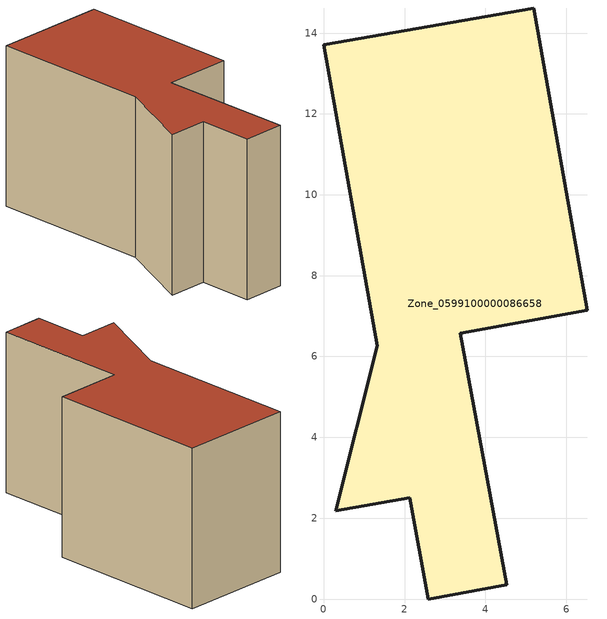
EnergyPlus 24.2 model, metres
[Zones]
Zone_0599100000086658
 floor ground (C_G): 0,13.71 5.19,14.62 6.52,7.15 3.38,6.57 4.53,0.35 2.58,0 2.13,2.51 0.3,2.18 1.32,6.27 z0
 wall outside (C_F): 5.19,14.62 0,13.71 1.32,6.27 0.3,2.18 2.13,2.51 2.58,0 4.53,0.35 3.38,6.57 6.52,7.15 5.19,14.62 z0:7.36
 roof outside (C_R): 4.53,0.35 3.38,6.57 6.52,7.15 5.19,14.62 0,13.71 1.32,6.27 0.3,2.18 2.13,2.51 2.58,0 z7.36
[BUILDING]
Pand.0599100000086658: North Axis=0; Terrain=City; Loads Convergence Tolerance Value=0.04; Temperature Convergence Tolerance Value=0.4; Solar Distribution=FullExterior; Maximum Number of Warmup Days=25; Minimum Number of Warmup Days=1
[Site:Location]
Rotterdam.The.Hague.AP_ZH_NLD Design_Conditions: Latitude=51.96; Longitude=4.45; Time Zone=1; Elevation=-4.5
[SITE:GROUNDTEMPERATURE:BUILDINGSURFACE]
18, 18, 18, 18, 18, 18, 18, 18, 18, 18, 18, 18
[MATERIAL] Thermal Absorptance=0.9; Solar Absorptance=0.7; Visible Absorptance=0.7
Name | Roughness | Thickness | Conductivity | Density | Specific Heat
G.TC.1946 | MediumSmooth | 0.15 | 1 | 540 | 1210
F.TC.1946 | Rough | 0.3 | 0.857143 | 1920 | 840
R.TC.1946 | MediumRough | 0.2 | 0.909091 | 1500 | 1000
[CONSTRUCTION]
C_G: G.TC.1946
C_F: F.TC.1946
C_R: R.TC.1946
[ZONE]
Zone_0599100000086658: Type=1; Multiplier=1; Ceiling Height=Autocalculate; Volume=Autocalculate; Floor Area=autocalculate; Part of Total Floor Area=Yes
[ZONEINFILTRATION:DESIGNFLOWRATE]
Infil_Zone_0599100000086658: Zone or ZoneList or Space or SpaceList=Zone_0599100000086658; Schedule=AlwaysOn; Design Flow Rate Calculation Method=Flow/Area; Flow Rate per Floor Area=0.003; Constant Term Coefficient=1; Temperature Term Coefficient=0; Velocity Term Coefficient=0; Velocity Squared Term Coefficient=0
[HVACTEMPLATE:ZONE:IDEALLOADSAIRSYSTEM]
Zone_0599100000086658: Maximum Heating Supply Air Temperature=50; Minimum Cooling Supply Air Temperature=13; Maximum Heating Supply Air Humidity Ratio=0.0156; Minimum Cooling Supply Air Humidity Ratio=0.0077; Heating Limit=NoLimit; Cooling Limit=NoLimit; Dehumidification Control Type=ConstantSensibleHeatRatio; Cooling Sensible Heat Ratio=0.7; Dehumidification Setpoint=60; Humidification Control Type=None; Humidification Setpoint=30; Outdoor Air Method=None; Outdoor Air Flow Rate per Person=0.00944; Outdoor Air Flow Rate per Zone Floor Area=0; Outdoor Air Flow Rate per Zone=0; Demand Controlled Ventilation Type=None; Outdoor Air Economizer Type=NoEconomizer; Heat Recovery Type=None; Sensible Heat Recovery Effectiveness=0.7; Latent Heat Recovery Effectiveness=0.65
[ZONECONTROL:THERMOSTAT]
ThermostatControl_Zone_0599100000086658: Zone or ZoneList=Zone_0599100000086658; Control Type Schedule=DualSetpointControlType; Control 1=Thermostat_Zone_0599100000086658; Temperature Difference Between Cutout And Setpoint=0
[THERMOSTATSETPOINT:DUALSETPOINT]
Thermostat_Zone_0599100000086658: Heating Setpoint Temperature Schedule=HeatingSetpoint_Zone_0599100000086658; Cooling Setpoint Temperature Schedule=CoolingSetpoint_Zone_0599100000086658
[SCHEDULE:COMPACT]
HeatingSetpoint_Zone_0599100000086658: Through: 12/31, For: AllDays, Until: 24:00, 21
CoolingSetpoint_Zone_0599100000086658: Through: 12/31, For: AllDays, Until: 24:00, 24
DualSetpointControlType: Through: 12/31, For: AllDays, Until: 24:00, 4
AlwaysOn: Through: 12/31, For: AllDays, Until: 24:00, 1
